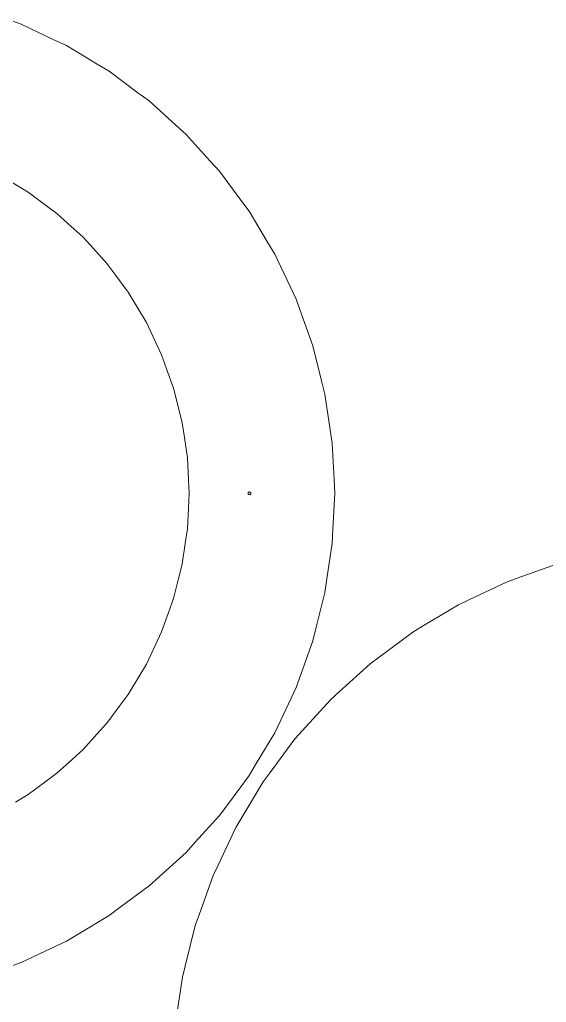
# Model space of a CAD drawing. Header units: centimetres. Extents: x -214 to 137, y -175 to 4.
# Drawn here: x 57.92 to 70.19, y -122.47 to -99.58 of the extents above; entities that cross this region are included whole.
import ezdxf

# ---------------------------------------------------------------- set-up
doc = ezdxf.new("R2010")
doc.units = ezdxf.units.CM
doc.header["$MEASUREMENT"] = 0
doc.layers.add('layer 1', color=7, linetype='Continuous')

msp = doc.modelspace()

# ---------------------------------------------------------------- linework, layer by layer
at = {"layer": 'layer 1', "color": 5, "lineweight": 9}
for points in [[(57.95689, -99.68546), (57.95689, -99.68546), (57.65326, -99.57682), (57.65326, -99.57682)], [(58.7145, -100.04379), (58.7145, -100.04379), (57.95689, -99.68546), (57.95689, -99.68546)], [(59.00603, -100.18167), (59.00603, -100.18167), (58.7145, -100.04379), (58.7145, -100.04379)], [(59.72487, -100.61254), (59.72487, -100.61254), (59.00603, -100.18167), (59.00603, -100.18167)], [(60.00147, -100.77833), (60.00147, -100.77833), (59.72487, -100.61254), (59.72487, -100.61254)], [(60.67462, -101.27757), (60.67462, -101.27757), (60.00147, -100.77833), (60.00147, -100.77833)], [(60.93365, -101.46968), (60.93365, -101.46968), (60.67462, -101.27757), (60.67462, -101.27757)], [(61.55462, -102.0325), (61.55462, -102.0325), (60.93365, -101.46968), (60.93365, -101.46968)], [(61.79357, -102.24907), (61.79357, -102.24907), (61.55462, -102.0325), (61.55462, -102.0325)], [(62.35638, -102.87006), (62.35638, -102.87006), (61.79357, -102.24907), (61.79357, -102.24907)], [(62.57294, -103.109), (62.57294, -103.109), (62.35638, -102.87006), (62.35638, -102.87006)], [(63.07219, -103.78215), (63.07219, -103.78215), (62.57294, -103.109), (62.57294, -103.109)], [(57.70383, -103.34949), (57.70383, -103.34949), (58.1177, -103.59756), (58.1177, -103.59756)], [(58.1177, -103.59756), (58.1177, -103.59756), (58.39505, -103.80326), (58.39505, -103.80326)], [(58.39505, -103.80326), (58.39505, -103.80326), (58.78261, -104.09069), (58.78261, -104.09069)], [(63.26429, -104.04118), (63.26429, -104.04118), (63.07219, -103.78215), (63.07219, -103.78215)], [(58.78261, -104.09069), (58.78261, -104.09069), (59.03846, -104.32259), (59.03846, -104.32259)], [(63.69515, -104.76003), (63.69515, -104.76003), (63.26429, -104.04118), (63.26429, -104.04118)], [(59.03846, -104.32259), (59.03846, -104.32259), (59.39598, -104.64663), (59.39598, -104.64663)], [(59.39598, -104.64663), (59.39598, -104.64663), (59.62787, -104.90249), (59.62787, -104.90249)], [(63.86094, -105.03663), (63.86094, -105.03663), (63.69515, -104.76003), (63.69515, -104.76003)], [(59.62787, -104.90249), (59.62787, -104.90249), (59.95191, -105.26001), (59.95191, -105.26001)], [(64.21926, -105.79425), (64.21926, -105.79425), (63.86094, -105.03663), (63.86094, -105.03663)], [(59.95191, -105.26001), (59.95191, -105.26001), (60.15761, -105.53736), (60.15761, -105.53736)], [(60.15761, -105.53736), (60.15761, -105.53736), (60.44504, -105.92492), (60.44504, -105.92492)], [(60.44504, -105.92492), (60.44504, -105.92492), (60.62257, -106.2211), (60.62257, -106.2211)], [(64.35714, -106.08578), (64.35714, -106.08578), (64.21926, -105.79425), (64.21926, -105.79425)], [(64.63948, -106.87486), (64.63948, -106.87486), (64.35714, -106.08578), (64.35714, -106.08578)], [(60.62257, -106.2211), (60.62257, -106.2211), (60.87063, -106.63497), (60.87063, -106.63497)], [(60.87063, -106.63497), (60.87063, -106.63497), (61.01826, -106.94713), (61.01826, -106.94713)], [(64.74812, -107.1785), (64.74812, -107.1785), (64.63948, -106.87486), (64.63948, -106.87486)], [(61.01826, -106.94713), (61.01826, -106.94713), (61.22456, -107.38331), (61.22456, -107.38331)], [(64.95175, -107.99146), (64.95175, -107.99146), (64.74812, -107.1785), (64.74812, -107.1785)], [(61.22456, -107.38331), (61.22456, -107.38331), (61.34089, -107.70843), (61.34089, -107.70843)], [(61.34089, -107.70843), (61.34089, -107.70843), (61.50344, -108.16275), (61.50344, -108.16275)], [(65.03011, -108.30428), (65.03011, -108.30428), (64.95175, -107.99146), (64.95175, -107.99146)], [(61.50344, -108.16275), (61.50344, -108.16275), (61.58734, -108.4977), (61.58734, -108.4977)], [(61.58734, -108.4977), (61.58734, -108.4977), (61.70458, -108.96576), (61.70458, -108.96576)], [(65.15308, -109.1333), (65.15308, -109.1333), (65.03011, -108.30428), (65.03011, -108.30428)], [(61.70458, -108.96576), (61.70458, -108.96576), (61.75525, -109.30733), (61.75525, -109.30733)], [(65.20039, -109.45229), (65.20039, -109.45229), (65.15308, -109.1333), (65.15308, -109.1333)], [(61.75525, -109.30733), (61.75525, -109.30733), (61.82604, -109.78462), (61.82604, -109.78462)], [(65.24151, -110.28936), (65.24151, -110.28936), (65.20039, -109.45229), (65.20039, -109.45229)], [(61.82604, -109.78462), (61.82604, -109.78462), (61.84299, -110.12951), (61.84299, -110.12951)], [(61.84299, -110.12951), (61.84299, -110.12951), (61.86666, -110.61144), (61.86666, -110.61144)], [(65.25733, -110.61146), (65.25733, -110.61146), (65.24151, -110.28936), (65.24151, -110.28936)], [(61.86666, -110.61144), (61.86666, -110.61144), (61.84971, -110.95634), (61.84971, -110.95634)], [(63.30039, -110.58284), (63.30039, -110.58284), (63.24324, -110.58284), (63.24324, -110.58284)], [(63.24324, -110.58284), (63.24324, -110.58284), (63.24324, -110.63999), (63.24324, -110.63999)], [(63.24324, -110.63999), (63.24324, -110.63999), (63.30039, -110.63999), (63.30039, -110.63999)], [(63.30039, -110.63999), (63.30039, -110.63999), (63.30039, -110.58284), (63.30039, -110.58284)], [(65.21621, -111.44853), (65.21621, -111.44853), (65.25733, -110.61146), (65.25733, -110.61146)], [(61.84971, -110.95634), (61.84971, -110.95634), (61.82604, -111.43827), (61.82604, -111.43827)], [(61.82604, -111.43827), (61.82604, -111.43827), (61.77537, -111.77984), (61.77537, -111.77984)], [(65.20038, -111.77063), (65.20038, -111.77063), (65.21621, -111.44853), (65.21621, -111.44853)], [(61.77537, -111.77984), (61.77537, -111.77984), (61.70457, -112.25713), (61.70457, -112.25713)], [(65.07741, -112.59963), (65.07741, -112.59963), (65.20038, -111.77063), (65.20038, -111.77063)], [(61.70457, -112.25713), (61.70457, -112.25713), (61.62066, -112.59209), (61.62066, -112.59209)], [(70.42679, -112.25983), (70.42679, -112.25983), (69.5098, -112.58793), (69.5098, -112.58793)], [(61.62066, -112.59209), (61.62066, -112.59209), (61.50342, -113.06015), (61.50342, -113.06015)], [(65.03009, -112.91863), (65.03009, -112.91863), (65.07741, -112.59963), (65.07741, -112.59963)], [(69.5098, -112.58793), (69.5098, -112.58793), (69.26009, -112.67728), (69.26009, -112.67728)], [(69.26009, -112.67728), (69.26009, -112.67728), (68.37969, -113.09368), (68.37969, -113.09368)], [(61.50342, -113.06015), (61.50342, -113.06015), (61.38709, -113.38527), (61.38709, -113.38527)], [(64.82645, -113.73159), (64.82645, -113.73159), (65.03009, -112.91863), (65.03009, -112.91863)], [(68.13995, -113.20707), (68.13995, -113.20707), (67.30459, -113.70776), (67.30459, -113.70776)], [(68.37969, -113.09368), (68.37969, -113.09368), (68.13995, -113.20707), (68.13995, -113.20707)], [(61.38709, -113.38527), (61.38709, -113.38527), (61.22454, -113.83957), (61.22454, -113.83957)], [(64.74809, -114.04441), (64.74809, -114.04441), (64.82645, -113.73159), (64.82645, -113.73159)], [(67.30459, -113.70776), (67.30459, -113.70776), (67.07711, -113.84411), (67.07711, -113.84411)], [(61.22454, -113.83957), (61.22454, -113.83957), (61.0769, -114.15173), (61.0769, -114.15173)], [(67.07711, -113.84411), (67.07711, -113.84411), (66.29486, -114.42427), (66.29486, -114.42427)], [(61.0769, -114.15173), (61.0769, -114.15173), (60.8706, -114.58792), (60.8706, -114.58792)], [(64.46575, -114.8335), (64.46575, -114.8335), (64.74809, -114.04441), (64.74809, -114.04441)], [(66.29486, -114.42427), (66.29486, -114.42427), (66.08185, -114.58225), (66.08185, -114.58225)], [(60.8706, -114.58792), (60.8706, -114.58792), (60.69307, -114.88409), (60.69307, -114.88409)], [(66.08185, -114.58225), (66.08185, -114.58225), (65.36022, -115.23629), (65.36022, -115.23629)], [(60.69307, -114.88409), (60.69307, -114.88409), (60.445, -115.29796), (60.445, -115.29796)], [(64.35711, -115.13714), (64.35711, -115.13714), (64.46575, -114.8335), (64.46575, -114.8335)], [(63.99878, -115.89475), (63.99878, -115.89475), (64.35711, -115.13714), (64.35711, -115.13714)], [(60.445, -115.29796), (60.445, -115.29796), (60.23931, -115.57531), (60.23931, -115.57531)], [(65.36022, -115.23629), (65.36022, -115.23629), (65.16371, -115.41439), (65.16371, -115.41439)], [(60.23931, -115.57531), (60.23931, -115.57531), (59.95187, -115.96287), (59.95187, -115.96287)], [(65.16371, -115.41439), (65.16371, -115.41439), (64.50968, -116.13602), (64.50968, -116.13602)], [(59.95187, -115.96287), (59.95187, -115.96287), (59.71998, -116.21872), (59.71998, -116.21872)], [(63.8609, -116.18627), (63.8609, -116.18627), (63.99878, -115.89475), (63.99878, -115.89475)], [(59.71998, -116.21872), (59.71998, -116.21872), (59.39594, -116.57624), (59.39594, -116.57624)], [(63.43003, -116.90512), (63.43003, -116.90512), (63.8609, -116.18627), (63.8609, -116.18627)], [(64.50968, -116.13602), (64.50968, -116.13602), (64.33157, -116.33252), (64.33157, -116.33252)], [(64.33157, -116.33252), (64.33157, -116.33252), (63.75141, -117.11477), (63.75141, -117.11477)], [(59.39594, -116.57624), (59.39594, -116.57624), (59.14008, -116.80814), (59.14008, -116.80814)], [(59.14008, -116.80814), (59.14008, -116.80814), (58.78256, -117.13217), (58.78256, -117.13217)], [(63.26424, -117.18172), (63.26424, -117.18172), (63.43003, -116.90512), (63.43003, -116.90512)], [(58.78256, -117.13217), (58.78256, -117.13217), (58.50521, -117.33787), (58.50521, -117.33787)], [(62.765, -117.85487), (62.765, -117.85487), (63.26424, -117.18172), (63.26424, -117.18172)], [(63.75141, -117.11477), (63.75141, -117.11477), (63.59343, -117.32779), (63.59343, -117.32779)], [(58.50521, -117.33787), (58.50521, -117.33787), (58.11765, -117.6253), (58.11765, -117.6253)], [(63.59343, -117.32779), (63.59343, -117.32779), (63.09274, -118.16315), (63.09274, -118.16315)], [(58.11765, -117.6253), (58.11765, -117.6253), (57.82147, -117.80283), (57.82147, -117.80283)], [(62.57289, -118.11389), (62.57289, -118.11389), (62.765, -117.85487), (62.765, -117.85487)], [(62.01007, -118.73487), (62.01007, -118.73487), (62.57289, -118.11389), (62.57289, -118.11389)], [(63.09274, -118.16315), (63.09274, -118.16315), (62.9564, -118.39062), (62.9564, -118.39062)], [(62.9564, -118.39062), (62.9564, -118.39062), (62.53999, -119.27102), (62.53999, -119.27102)], [(61.79351, -118.97382), (61.79351, -118.97382), (62.01007, -118.73487), (62.01007, -118.73487)], [(61.17252, -119.53663), (61.17252, -119.53663), (61.79351, -118.97382), (61.79351, -118.97382)], [(62.53999, -119.27102), (62.53999, -119.27102), (62.4266, -119.51077), (62.4266, -119.51077)], [(60.93358, -119.7532), (60.93358, -119.7532), (61.17252, -119.53663), (61.17252, -119.53663)], [(62.4266, -119.51077), (62.4266, -119.51077), (62.09851, -120.42775), (62.09851, -120.42775)], [(60.26042, -120.25244), (60.26042, -120.25244), (60.93358, -119.7532), (60.93358, -119.7532)], [(60.0014, -120.44455), (60.0014, -120.44455), (60.26042, -120.25244), (60.26042, -120.25244)], [(59.28255, -120.87541), (59.28255, -120.87541), (60.0014, -120.44455), (60.0014, -120.44455)], [(62.09851, -120.42775), (62.09851, -120.42775), (62.00916, -120.67746), (62.00916, -120.67746)], [(62.00916, -120.67746), (62.00916, -120.67746), (61.77252, -121.62218), (61.77252, -121.62218)], [(58.24833, -121.39953), (58.24833, -121.39953), (59.00595, -121.0412), (59.00595, -121.0412)], [(59.00595, -121.0412), (59.00595, -121.0412), (59.28255, -120.87541), (59.28255, -120.87541)], [(57.16772, -121.81974), (57.16772, -121.81974), (57.95681, -121.53741), (57.95681, -121.53741)], [(57.95681, -121.53741), (57.95681, -121.53741), (58.24833, -121.39953), (58.24833, -121.39953)], [(61.77252, -121.62218), (61.77252, -121.62218), (61.70807, -121.87944), (61.70807, -121.87944)], [(61.70807, -121.87944), (61.70807, -121.87944), (61.56517, -122.84281), (61.56517, -122.84281)]]:
    msp.add_open_spline(points, degree=3, dxfattribs=at)

doc.saveas('drawing.dxf')
